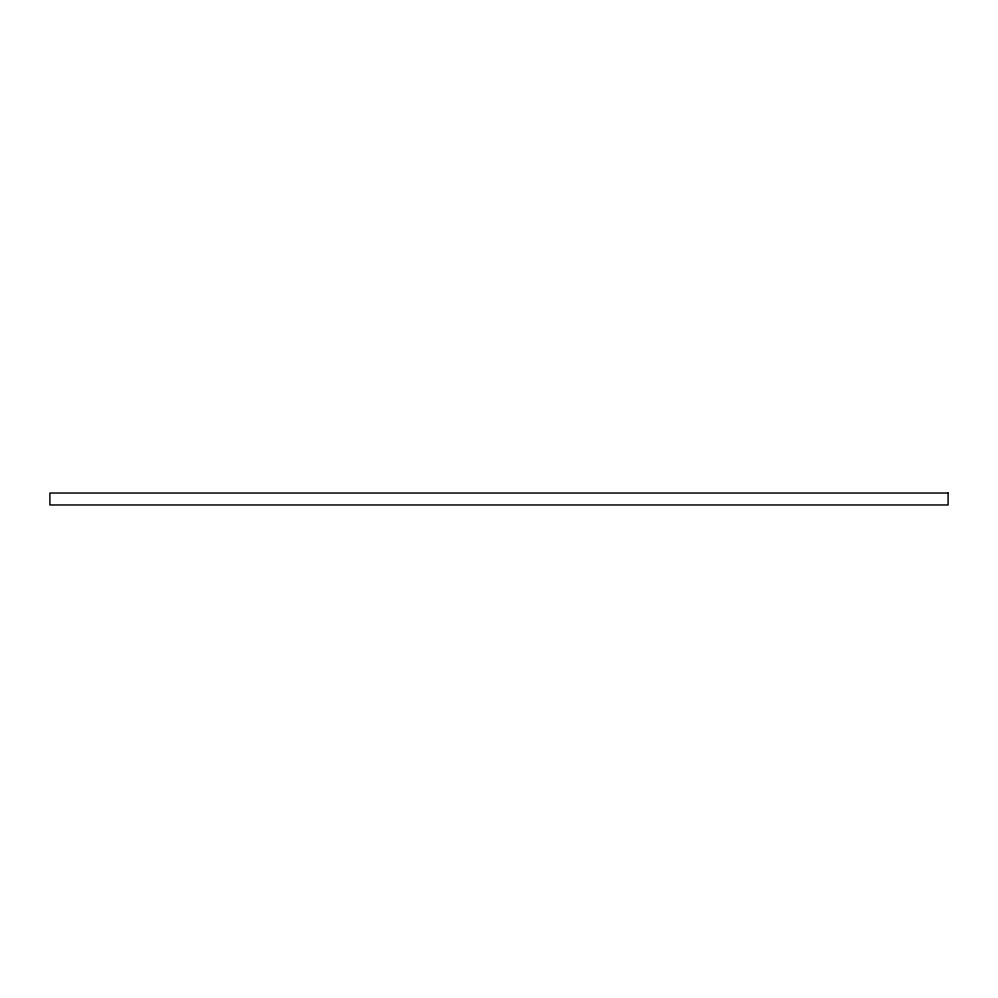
<?xml version="1.0" encoding="UTF-8"?>
<svg xmlns="http://www.w3.org/2000/svg" width="998" height="998" viewBox="0 0 998 998"><rect width="100%" height="100%" fill="white"/><g stroke="black" fill="none" stroke-linecap="round" stroke-linejoin="round"><path stroke-width="1.5" d="M948.1 493.037L49.9 493.037L49.9 504.963L948.1 504.963L948.1 493.037"/></g></svg>
